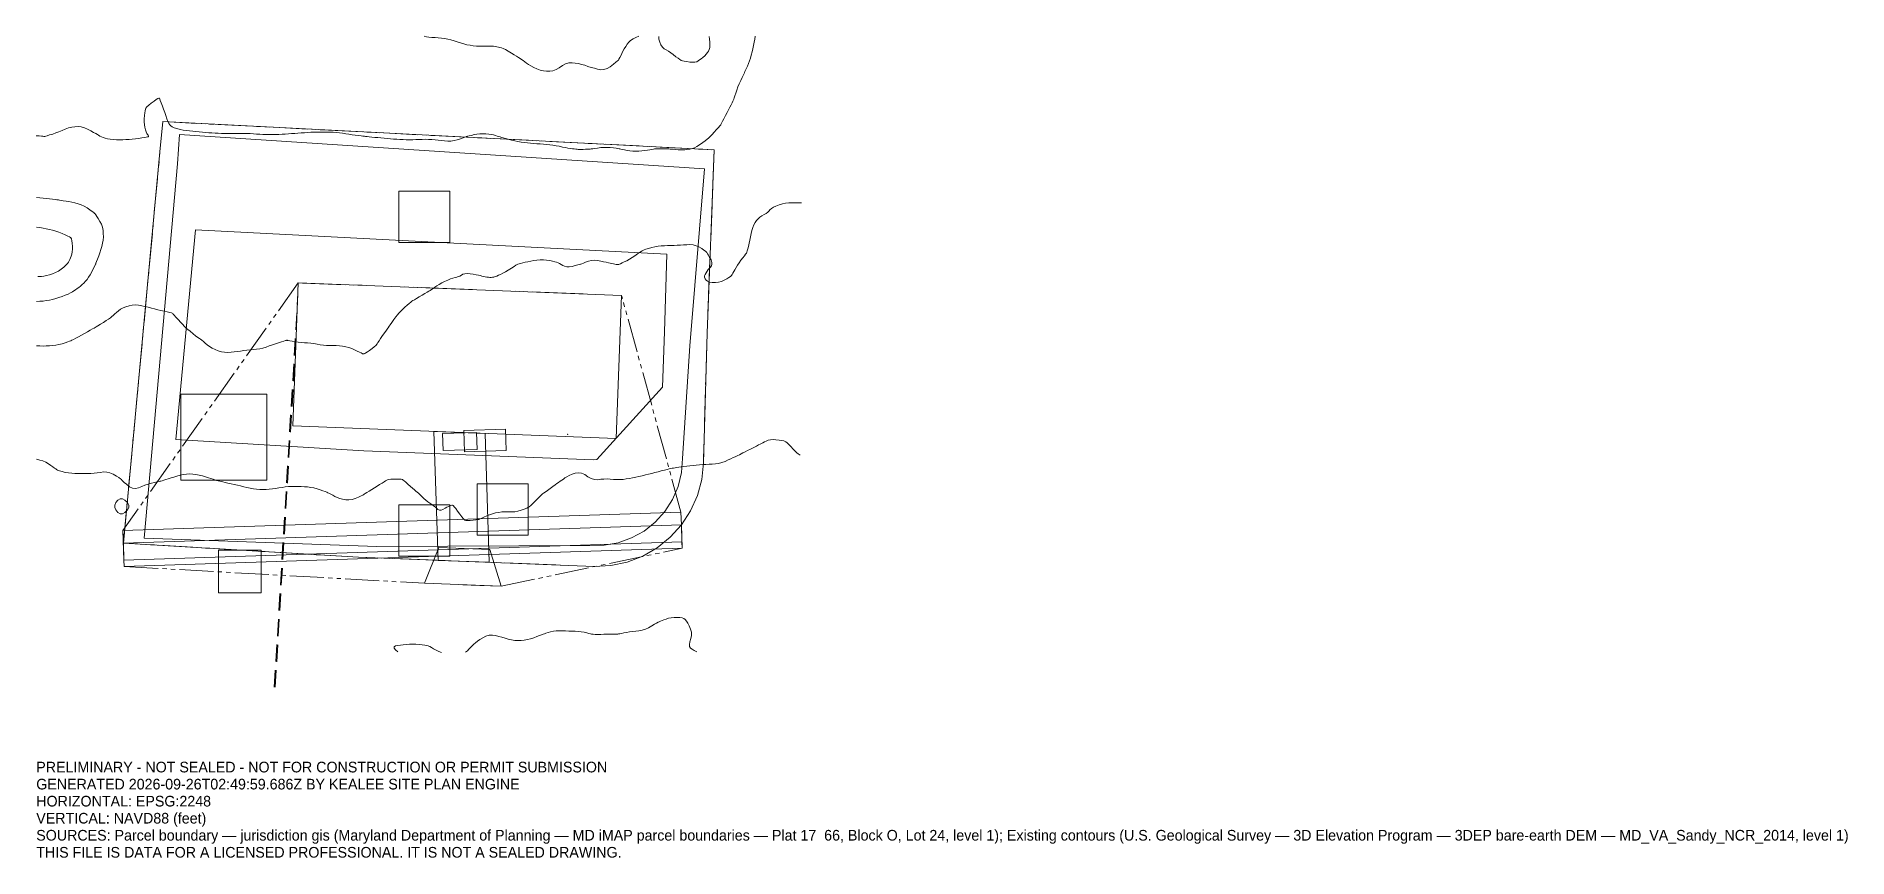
# Model space of a CAD drawing. Extents: x 1319847 to 1320272, y 256099 to 256292.
import ezdxf

# ---------------------------------------------------------------- set-up
doc = ezdxf.new("R2010")
doc.units = 0
doc.linetypes.add('DASHED', pattern=[6, 4, -2])
doc.linetypes.add('PHANTOM', pattern=[13, 8, -1, 1, -1, 1, -1])
for name, color, linetype, lineweight in [('C-ANNO-NPLT', 250, 'Continuous', 0), ('C-BLDG-FTPR-N', 6, 'Continuous', 0), ('C-LODS', 30, 'PHANTOM', 0), ('C-PVMT', 8, 'Continuous', 0), ('C-SITE-N', 6, 'Continuous', 0), ('C-STRM-AREA', 150, 'PHANTOM', 0), ('C-SWMG', 92, 'Continuous', 0), ('C-TOPO-MAJR-E', 32, 'DASHED', 0), ('C-TOPO-SPOT', 7, 'Continuous', 0), ('C-TOPO-SURF', 253, 'Continuous', 0), ('C-UTIL', 4, 'DASHED', 0), ('L-PLNT-TREE', 90, 'Continuous', 0), ('V-PROP-BNDY', 7, 'Continuous', 0)]:
    doc.layers.add(name, color=color, linetype=linetype, lineweight=lineweight)

msp = doc.modelspace()

# ---------------------------------------------------------------- linework, layer by layer
at = {"layer": 'C-BLDG-FTPR-N'}
msp.add_lwpolyline([(1319906.8, 256200.31), (1319982.72, 256197.37), (1319984.02, 256230.95), (1319908.09, 256233.88), (1319906.8, 256200.31)], close=True, dxfattribs=at)
at = {"layer": 'C-LODS'}
msp.add_lwpolyline([(1319866.92, 256175.79), (1319867.15, 256168.8), (1319867.2, 256167.3), (1319937.74, 256163.37), (1319955.73, 256162.68), (1319998.26, 256171.58), (1319998.08, 256177.07), (1319997.98, 256180.07), (1319984.02, 256230.95), (1319908.09, 256233.88), (1319866.92, 256175.79)], close=True, dxfattribs=at)
at = {"layer": 'C-PVMT'}
for points in [[(1319940.94, 256168.75), (1319952.96, 256168.29), (1319951.97, 256198.56), (1319939.95, 256199.03), (1319940.94, 256168.75)], [(1319942.1, 256194.53), (1319950.09, 256194.8), (1319949.96, 256198.79), (1319941.97, 256198.53), (1319942.1, 256194.53)], [(1319946.95, 256199.2), (1319947.11, 256194.2), (1319956.9, 256194.52), (1319956.74, 256199.52), (1319946.95, 256199.2)], [(1319867.02, 256172.79), (1319998.08, 256177.07), (1319997.98, 256180.07), (1319866.92, 256175.79), (1319867.02, 256172.79)], [(1319867.2, 256167.3), (1319998.26, 256171.58), (1319998.21, 256173.08), (1319867.15, 256168.8), (1319867.2, 256167.3)], [(1319955.73, 256162.68), (1319937.74, 256163.37), (1319941.07, 256171.75), (1319953.06, 256171.29), (1319955.73, 256162.68)]]:
    msp.add_lwpolyline(points, close=True, dxfattribs=at)
at = {"layer": 'C-SITE-N'}
for points in [[(1320003.52, 256260.67), (1320000.06, 256219.11), (1319998.37, 256192.66), (1319998.11, 256189.33), (1319997.3, 256186.08), (1319995.98, 256183.01), (1319994.17, 256180.19), (1319991.92, 256177.71), (1319989.3, 256175.63), (1319986.37, 256174), (1319983.22, 256172.88), (1319979.93, 256172.29), (1319976.59, 256172.24), (1319926.58, 256172.01), (1319871.88, 256173.98), (1319879.72, 256261.8), (1319880.23, 256268.67), (1320003.52, 256260.67)], [(1319883.94, 256246.3), (1319879.34, 256197.1), (1319923.5, 256194.45), (1319977.42, 256192.36), (1319978.23, 256192.4), (1319993.6, 256209.42), (1319994.11, 256222.38), (1319994.63, 256240.65), (1319883.94, 256246.3)]]:
    msp.add_lwpolyline(points, close=True, dxfattribs=at)
at = {"layer": 'C-STRM-AREA'}
msp.add_lwpolyline([(1320005.81, 256265.11), (1320004.11, 256222.04), (1320003.26, 256191.63), (1320002.84, 256187.73), (1320001.82, 256183.94), (1320000.22, 256180.36), (1319998.08, 256177.07), (1319995.45, 256174.16), (1319992.39, 256171.7), (1319988.99, 256169.75), (1319985.33, 256168.35), (1319981.49, 256167.54), (1319977.57, 256167.34), (1319922.27, 256169.48), (1319867.02, 256172.79), (1319875.61, 256264.65), (1319876.27, 256271.72), (1320005.81, 256265.11)], close=True, dxfattribs=at)
at = {"layer": 'C-SWMG'}
msp.add_lwpolyline([(1319880.5, 256187.56), (1319900.73, 256187.56), (1319900.73, 256207.79), (1319880.5, 256207.79), (1319880.5, 256187.56)], close=True, dxfattribs=at)
at = {"layer": 'C-TOPO-MAJR-E'}
for points in [[(1320015.44, 256291.75), (1320015.29, 256291.1), (1320015.15, 256290.35), (1320015, 256289.6), (1320014.84, 256288.85), (1320014.68, 256288.11), (1320014.5, 256287.36), (1320014.3, 256286.65), (1320014.08, 256285.98), (1320013.84, 256285.36), (1320013.58, 256284.78), (1320013.36, 256284.3), (1320013.2, 256283.93), (1320013.08, 256283.66), (1320013.01, 256283.49), (1320012.87, 256283.18), (1320012.66, 256282.72), (1320012.37, 256282.12), (1320012.01, 256281.37), (1320011.68, 256280.62), (1320011.37, 256279.87), (1320011.09, 256279.12), (1320010.84, 256278.38), (1320010.63, 256277.77), (1320010.47, 256277.31), (1320010.36, 256276.99), (1320010.29, 256276.81), (1320010.17, 256276.53), (1320009.99, 256276.16), (1320009.75, 256275.69), (1320009.46, 256275.11), (1320009.14, 256274.5), (1320008.8, 256273.84), (1320008.44, 256273.14), (1320008.05, 256272.39), (1320007.74, 256271.8), (1320007.51, 256271.36), (1320007.37, 256271.09), (1320007.3, 256270.97), (1320007.1, 256270.73), (1320006.78, 256270.35), (1320006.33, 256269.85), (1320005.75, 256269.22), (1320005.27, 256268.7), (1320004.89, 256268.3), (1320004.62, 256268.02), (1320004.45, 256267.85), (1320004.14, 256267.6), (1320003.68, 256267.25), (1320003.08, 256266.81), (1320002.33, 256266.29), (1320001.69, 256265.88), (1320001.15, 256265.59), (1320000.72, 256265.42), (1320000.4, 256265.36), (1320000.05, 256265.3), (1319999.67, 256265.24), (1319999.27, 256265.18), (1319998.85, 256265.12), (1319998.38, 256265.09), (1319997.85, 256265.09), (1319997.28, 256265.12), (1319996.66, 256265.18), (1319996.16, 256265.23), (1319995.79, 256265.27), (1319995.54, 256265.29), (1319995.41, 256265.3), (1319995.13, 256265.31), (1319994.69, 256265.33), (1319994.1, 256265.34), (1319993.35, 256265.36), (1319992.74, 256265.36), (1319992.28, 256265.36), (1319991.96, 256265.34), (1319991.79, 256265.32), (1319991.51, 256265.27), (1319991.14, 256265.21), (1319990.66, 256265.13), (1319990.09, 256265.03), (1319989.47, 256264.94), (1319988.81, 256264.87), (1319988.11, 256264.82), (1319987.36, 256264.78), (1319986.65, 256264.79), (1319985.98, 256264.84), (1319985.34, 256264.93), (1319984.75, 256265.07), (1319984.26, 256265.18), (1319983.89, 256265.26), (1319983.62, 256265.32), (1319983.47, 256265.35), (1319983.17, 256265.39), (1319982.72, 256265.46), (1319982.12, 256265.54), (1319981.37, 256265.64), (1319980.62, 256265.69), (1319979.87, 256265.68), (1319979.13, 256265.62), (1319978.38, 256265.5), (1319977.76, 256265.41), (1319977.26, 256265.35), (1319976.9, 256265.31), (1319976.66, 256265.29), (1319976.35, 256265.28), (1319975.98, 256265.26), (1319975.54, 256265.23), (1319975.03, 256265.2), (1319974.58, 256265.18), (1319974.19, 256265.18), (1319973.86, 256265.2), (1319973.59, 256265.23), (1319973.27, 256265.27), (1319972.9, 256265.31), (1319972.47, 256265.36), (1319971.99, 256265.42), (1319971.44, 256265.5), (1319970.83, 256265.62), (1319970.14, 256265.76), (1319969.4, 256265.94), (1319968.65, 256266.08), (1319967.9, 256266.2), (1319967.15, 256266.3), (1319966.4, 256266.36), (1319965.65, 256266.43), (1319964.91, 256266.49), (1319964.16, 256266.54), (1319963.41, 256266.6), (1319962.66, 256266.66), (1319961.91, 256266.74), (1319961.16, 256266.83), (1319960.41, 256266.94), (1319959.67, 256267.07), (1319958.92, 256267.22), (1319958.17, 256267.4), (1319957.42, 256267.6), (1319956.78, 256267.77), (1319956.25, 256267.92), (1319955.83, 256268.04), (1319955.52, 256268.13), (1319955.17, 256268.23), (1319954.8, 256268.34), (1319954.39, 256268.46), (1319953.96, 256268.59), (1319953.44, 256268.69), (1319952.85, 256268.77), (1319952.18, 256268.83), (1319951.43, 256268.86), (1319950.71, 256268.84), (1319950.03, 256268.78), (1319949.37, 256268.67), (1319948.75, 256268.51), (1319948.25, 256268.38), (1319947.87, 256268.28), (1319947.63, 256268.21), (1319947.5, 256268.17), (1319947.22, 256268.08), (1319946.79, 256267.92), (1319946.19, 256267.71), (1319945.44, 256267.44), (1319944.7, 256267.26), (1319943.95, 256267.16), (1319943.2, 256267.15), (1319942.45, 256267.23), (1319941.7, 256267.31), (1319940.95, 256267.39), (1319940.21, 256267.46), (1319939.46, 256267.53), (1319938.71, 256267.57), (1319937.96, 256267.58), (1319937.21, 256267.57), (1319936.46, 256267.53), (1319935.71, 256267.5), (1319934.97, 256267.48), (1319934.22, 256267.48), (1319933.47, 256267.48), (1319932.72, 256267.51), (1319931.97, 256267.54), (1319931.22, 256267.58), (1319930.47, 256267.64), (1319929.73, 256267.7), (1319928.98, 256267.76), (1319928.23, 256267.83), (1319927.48, 256267.9), (1319926.76, 256267.97), (1319926.07, 256268.04), (1319925.4, 256268.11), (1319924.76, 256268.17), (1319924.25, 256268.22), (1319923.88, 256268.26), (1319923.64, 256268.29), (1319923.53, 256268.29), (1319923.26, 256268.33), (1319922.83, 256268.38), (1319922.24, 256268.45), (1319921.49, 256268.55), (1319920.74, 256268.65), (1319920, 256268.76), (1319919.25, 256268.87), (1319918.5, 256268.99), (1319917.75, 256269.09), (1319917, 256269.17), (1319916.25, 256269.22), (1319915.5, 256269.25), (1319914.76, 256269.26), (1319914.01, 256269.27), (1319913.26, 256269.28), (1319912.51, 256269.27), (1319911.76, 256269.25), (1319911.01, 256269.22), (1319910.27, 256269.18), (1319909.52, 256269.13), (1319908.77, 256269.08), (1319908.02, 256269.02), (1319907.27, 256268.96), (1319906.52, 256268.91), (1319905.77, 256268.85), (1319905.03, 256268.8), (1319904.28, 256268.76), (1319903.53, 256268.72), (1319902.78, 256268.69), (1319902.03, 256268.68), (1319901.28, 256268.68), (1319900.54, 256268.7), (1319899.79, 256268.73), (1319899.04, 256268.76), (1319898.29, 256268.81), (1319897.54, 256268.86), (1319896.79, 256268.91), (1319896.04, 256268.94), (1319895.3, 256268.96), (1319894.55, 256268.98), (1319893.8, 256268.98), (1319893.05, 256268.98), (1319892.3, 256268.97), (1319891.55, 256268.96), (1319890.8, 256268.96), (1319890.06, 256268.97), (1319889.31, 256268.99), (1319888.56, 256269.02), (1319887.81, 256269.06), (1319887.06, 256269.12), (1319886.31, 256269.18), (1319885.57, 256269.26), (1319884.82, 256269.33), (1319884.07, 256269.4), (1319883.32, 256269.47), (1319882.57, 256269.53), (1319881.82, 256269.62), (1319881.07, 256269.75), (1319880.33, 256269.91), (1319879.58, 256270.11), (1319878.96, 256270.31), (1319878.49, 256270.52), (1319878.15, 256270.73), (1319877.94, 256270.94), (1319877.72, 256271.29), (1319877.49, 256271.77), (1319877.24, 256272.39), (1319876.98, 256273.14), (1319876.72, 256273.88), (1319876.45, 256274.63), (1319876.18, 256275.38), (1319875.9, 256276.13), (1319875.69, 256276.69), (1319875.55, 256277.07), (1319875.48, 256277.26), (1319875.47, 256277.27), (1319875.45, 256277.27), (1319875.43, 256277.27), (1319875.39, 256277.27), (1319875.34, 256277.26), (1319875.13, 256277.14), (1319874.75, 256276.89), (1319874.22, 256276.52), (1319873.52, 256276.03), (1319872.96, 256275.6), (1319872.56, 256275.22), (1319872.3, 256274.91), (1319872.19, 256274.65), (1319872.1, 256274.27), (1319872.02, 256273.76), (1319871.96, 256273.14), (1319871.91, 256272.39), (1319871.92, 256271.68), (1319871.97, 256271.01), (1319872.08, 256270.39), (1319872.23, 256269.81), (1319872.38, 256269.33), (1319872.53, 256268.96), (1319872.67, 256268.69), (1319872.81, 256268.52), (1319872.88, 256268.38), (1319872.88, 256268.27), (1319872.81, 256268.18), (1319872.67, 256268.12), (1319872.38, 256268.05), (1319871.94, 256267.98), (1319871.34, 256267.89), (1319870.6, 256267.79), (1319869.85, 256267.7), (1319869.1, 256267.63), (1319868.35, 256267.56), (1319867.6, 256267.5), (1319866.85, 256267.47), (1319866.1, 256267.47), (1319865.36, 256267.49), (1319864.61, 256267.53), (1319863.93, 256267.61), (1319863.31, 256267.72), (1319862.77, 256267.85), (1319862.29, 256268.02), (1319861.86, 256268.19), (1319861.49, 256268.35), (1319861.17, 256268.52), (1319860.9, 256268.69), (1319860.51, 256268.92), (1319860, 256269.21), (1319859.37, 256269.56), (1319858.62, 256269.98), (1319857.87, 256270.28), (1319857.12, 256270.48), (1319856.37, 256270.56), (1319855.63, 256270.54), (1319854.88, 256270.43), (1319854.13, 256270.25), (1319853.38, 256269.99), (1319852.63, 256269.65), (1319851.89, 256269.34), (1319851.15, 256269.07), (1319850.42, 256268.82), (1319849.7, 256268.6), (1319849.15, 256268.43), (1319848.77, 256268.32), (1319848.57, 256268.26), (1319848.55, 256268.24), (1319848.52, 256268.24), (1319848.47, 256268.24), (1319848.42, 256268.24), (1319848.35, 256268.26), (1319848.13, 256268.28), (1319847.76, 256268.32), (1319847.23, 256268.37), (1319846.55, 256268.43)], [(1319988.11, 256291.77), (1319987.36, 256291.5), (1319986.71, 256291.18), (1319986.16, 256290.81), (1319985.71, 256290.4), (1319985.36, 256289.93), (1319985, 256289.39), (1319984.64, 256288.78), (1319984.27, 256288.11), (1319983.9, 256287.36), (1319983.61, 256286.79), (1319983.41, 256286.4), (1319983.3, 256286.19), (1319983.28, 256286.15), (1319983.07, 256285.98), (1319982.69, 256285.66), (1319982.12, 256285.19), (1319981.37, 256284.58), (1319980.62, 256284.17), (1319979.87, 256283.94), (1319979.13, 256283.91), (1319978.38, 256284.06), (1319977.63, 256284.25), (1319976.88, 256284.46), (1319976.13, 256284.69), (1319975.38, 256284.95), (1319974.64, 256285.17), (1319973.89, 256285.35), (1319973.14, 256285.47), (1319972.39, 256285.56), (1319971.64, 256285.49), (1319970.89, 256285.26), (1319970.14, 256284.88), (1319969.4, 256284.34), (1319968.65, 256283.94), (1319967.9, 256283.67), (1319967.15, 256283.54), (1319966.4, 256283.54), (1319965.65, 256283.63), (1319964.91, 256283.81), (1319964.16, 256284.09), (1319963.41, 256284.46), (1319962.75, 256284.82), (1319962.18, 256285.15), (1319961.7, 256285.48), (1319961.31, 256285.78), (1319960.93, 256286.06), (1319960.55, 256286.33), (1319960.18, 256286.57), (1319959.83, 256286.8), (1319959.37, 256287.08), (1319958.82, 256287.43), (1319958.17, 256287.83), (1319957.42, 256288.3), (1319956.78, 256288.66), (1319956.23, 256288.92), (1319955.8, 256289.08), (1319955.46, 256289.14), (1319955.11, 256289.2), (1319954.73, 256289.27), (1319954.34, 256289.34), (1319953.92, 256289.41), (1319953.43, 256289.45), (1319952.85, 256289.47), (1319952.18, 256289.46), (1319951.43, 256289.42), (1319950.68, 256289.42), (1319949.94, 256289.46), (1319949.19, 256289.53), (1319948.44, 256289.64), (1319947.69, 256289.79), (1319946.94, 256289.98), (1319946.19, 256290.21), (1319945.44, 256290.48), (1319944.7, 256290.72), (1319943.95, 256290.92), (1319943.2, 256291.09), (1319942.45, 256291.23), (1319941.7, 256291.33), (1319940.95, 256291.41), (1319940.21, 256291.45), (1319939.46, 256291.47), (1319938.78, 256291.53), (1319938.18, 256291.63), (1319937.66, 256291.77)], [(1320004.62, 256291.73), (1320004.7, 256291.1), (1320004.77, 256290.35), (1320004.79, 256289.7), (1320004.74, 256289.14), (1320004.63, 256288.67), (1320004.46, 256288.3), (1320004.22, 256287.92), (1320003.92, 256287.55), (1320003.55, 256287.17), (1320003.12, 256286.8), (1320002.71, 256286.47), (1320002.34, 256286.2), (1320001.99, 256285.97), (1320001.68, 256285.79), (1320001.26, 256285.69), (1320000.72, 256285.67), (1320000.08, 256285.71), (1319999.34, 256285.83), (1319998.74, 256285.94), (1319998.31, 256286.03), (1319998.04, 256286.1), (1319997.92, 256286.15), (1319997.67, 256286.32), (1319997.3, 256286.59), (1319996.79, 256286.97), (1319996.16, 256287.45), (1319995.57, 256287.88), (1319995.02, 256288.26), (1319994.51, 256288.58), (1319994.03, 256288.84), (1319993.62, 256289.22), (1319993.28, 256289.72), (1319993, 256290.35), (1319992.78, 256291.1), (1319992.79, 256291.74)], [(1319846.64, 256253.91), (1319847.39, 256253.82), (1319848.14, 256253.74), (1319848.89, 256253.66), (1319849.64, 256253.58), (1319850.39, 256253.51), (1319850.98, 256253.44), (1319851.4, 256253.39), (1319851.67, 256253.36), (1319851.78, 256253.34), (1319852.03, 256253.3), (1319852.4, 256253.24), (1319852.91, 256253.17), (1319853.55, 256253.09), (1319854.21, 256252.97), (1319854.91, 256252.83), (1319855.63, 256252.65), (1319856.37, 256252.45), (1319857.1, 256252.18), (1319857.81, 256251.85), (1319858.49, 256251.46), (1319859.15, 256251), (1319859.67, 256250.63), (1319860.04, 256250.36), (1319860.27, 256250.18), (1319860.36, 256250.09), (1319860.53, 256249.86), (1319860.78, 256249.48), (1319861.1, 256248.97), (1319861.51, 256248.31), (1319861.84, 256247.62), (1319862.08, 256246.92), (1319862.23, 256246.19), (1319862.3, 256245.44), (1319862.31, 256244.69), (1319862.25, 256243.94), (1319862.14, 256243.2), (1319861.96, 256242.45), (1319861.75, 256241.7), (1319861.51, 256240.95), (1319861.25, 256240.2), (1319860.95, 256239.45), (1319860.73, 256238.89), (1319860.58, 256238.51), (1319860.51, 256238.31), (1319860.5, 256238.3), (1319860.41, 256238.11), (1319860.22, 256237.73), (1319859.95, 256237.18), (1319859.6, 256236.44), (1319859.23, 256235.78), (1319858.86, 256235.19), (1319858.47, 256234.68), (1319858.08, 256234.25), (1319857.69, 256233.84), (1319857.3, 256233.47), (1319856.91, 256233.12), (1319856.52, 256232.81), (1319856.14, 256232.52), (1319855.77, 256232.25), (1319855.4, 256231.99), (1319855.04, 256231.76), (1319854.59, 256231.51), (1319854.03, 256231.25), (1319853.38, 256230.97), (1319852.63, 256230.67), (1319851.88, 256230.41), (1319851.14, 256230.18), (1319850.39, 256229.99), (1319849.64, 256229.84), (1319848.89, 256229.71), (1319848.14, 256229.62), (1319847.39, 256229.56), (1319846.64, 256229.54)], [(1320026.28, 256252.69), (1320025.53, 256252.7), (1320024.78, 256252.7), (1320024.04, 256252.68), (1320023.29, 256252.66), (1320022.54, 256252.57), (1320021.79, 256252.42), (1320021.04, 256252.2), (1320020.29, 256251.92), (1320019.68, 256251.64), (1320019.21, 256251.35), (1320018.87, 256251.05), (1320018.67, 256250.76), (1320018.38, 256250.46), (1320018.01, 256250.18), (1320017.55, 256249.89), (1320017, 256249.62), (1320016.51, 256249.29), (1320016.08, 256248.92), (1320015.7, 256248.49), (1320015.38, 256248.02), (1320015.1, 256247.48), (1320014.86, 256246.87), (1320014.65, 256246.19), (1320014.48, 256245.44), (1320014.31, 256244.69), (1320014.15, 256243.94), (1320013.98, 256243.2), (1320013.82, 256242.45), (1320013.67, 256241.84), (1320013.54, 256241.37), (1320013.43, 256241.05), (1320013.33, 256240.87), (1320013.14, 256240.59), (1320012.87, 256240.21), (1320012.51, 256239.74), (1320012.06, 256239.18), (1320011.65, 256238.62), (1320011.27, 256238.06), (1320010.94, 256237.51), (1320010.64, 256236.97), (1320010.38, 256236.51), (1320010.17, 256236.13), (1320010, 256235.84), (1320009.87, 256235.64), (1320009.62, 256235.4), (1320009.25, 256235.13), (1320008.75, 256234.83), (1320008.13, 256234.49), (1320007.47, 256234.24), (1320006.79, 256234.07), (1320006.07, 256233.99), (1320005.32, 256234), (1320004.71, 256234.08), (1320004.22, 256234.25), (1320003.86, 256234.5), (1320003.64, 256234.84), (1320003.53, 256235.18), (1320003.53, 256235.53), (1320003.64, 256235.88), (1320003.86, 256236.25), (1320004.12, 256236.61), (1320004.4, 256236.99), (1320004.71, 256237.37), (1320005.05, 256237.75), (1320005.22, 256238.2), (1320005.22, 256238.69), (1320005.05, 256239.25), (1320004.71, 256239.86), (1320004.43, 256240.36), (1320004.21, 256240.73), (1320004.06, 256240.99), (1320003.96, 256241.12), (1320003.73, 256241.32), (1320003.35, 256241.59), (1320002.84, 256241.92), (1320002.19, 256242.32), (1320001.51, 256242.61), (1320000.81, 256242.79), (1320000.08, 256242.86), (1319999.34, 256242.83), (1319998.59, 256242.79), (1319997.84, 256242.75), (1319997.09, 256242.72), (1319996.34, 256242.69), (1319995.59, 256242.65), (1319994.84, 256242.62), (1319994.1, 256242.58), (1319993.35, 256242.55), (1319992.6, 256242.47), (1319991.85, 256242.34), (1319991.1, 256242.16), (1319990.35, 256241.95), (1319989.76, 256241.76), (1319989.31, 256241.62), (1319989.02, 256241.51), (1319988.87, 256241.43), (1319988.61, 256241.27), (1319988.24, 256241.01), (1319987.75, 256240.66), (1319987.15, 256240.21), (1319986.53, 256239.8), (1319985.91, 256239.43), (1319985.29, 256239.09), (1319984.65, 256238.79), (1319984.15, 256238.55), (1319983.77, 256238.37), (1319983.53, 256238.27), (1319983.42, 256238.22), (1319983.25, 256238.2), (1319983.04, 256238.2), (1319982.79, 256238.22), (1319982.48, 256238.27), (1319982.15, 256238.33), (1319981.77, 256238.4), (1319981.36, 256238.5), (1319980.92, 256238.61), (1319980.4, 256238.73), (1319979.8, 256238.85), (1319979.13, 256238.99), (1319978.38, 256239.13), (1319977.65, 256239.17), (1319976.94, 256239.12), (1319976.25, 256238.96), (1319975.59, 256238.71), (1319975.07, 256238.52), (1319974.69, 256238.38), (1319974.46, 256238.29), (1319974.38, 256238.27), (1319974.13, 256238.2), (1319973.72, 256238.09), (1319973.14, 256237.93), (1319972.39, 256237.73), (1319971.73, 256237.63), (1319971.15, 256237.65), (1319970.65, 256237.77), (1319970.24, 256237.99), (1319969.85, 256238.2), (1319969.48, 256238.39), (1319969.12, 256238.56), (1319968.78, 256238.71), (1319968.34, 256238.85), (1319967.8, 256238.98), (1319967.15, 256239.1), (1319966.4, 256239.21), (1319965.65, 256239.26), (1319964.91, 256239.26), (1319964.16, 256239.2), (1319963.41, 256239.1), (1319962.7, 256238.98), (1319962.03, 256238.85), (1319961.39, 256238.71), (1319960.8, 256238.56), (1319960.32, 256238.43), (1319959.94, 256238.32), (1319959.68, 256238.24), (1319959.52, 256238.18), (1319959.22, 256238.01), (1319958.77, 256237.74), (1319958.17, 256237.36), (1319957.42, 256236.88), (1319956.74, 256236.47), (1319956.14, 256236.13), (1319955.61, 256235.85), (1319955.15, 256235.65), (1319954.74, 256235.48), (1319954.36, 256235.34), (1319954.03, 256235.25), (1319953.74, 256235.19), (1319953.43, 256235.16), (1319953.09, 256235.16), (1319952.74, 256235.19), (1319952.36, 256235.25), (1319951.98, 256235.32), (1319951.61, 256235.4), (1319951.24, 256235.48), (1319950.87, 256235.58), (1319950.4, 256235.69), (1319949.84, 256235.8), (1319949.19, 256235.91), (1319948.44, 256236.03), (1319947.79, 256236.07), (1319947.23, 256236.02), (1319946.78, 256235.89), (1319946.42, 256235.67), (1319946.05, 256235.48), (1319945.68, 256235.34), (1319945.3, 256235.23), (1319944.91, 256235.15), (1319944.43, 256235.01), (1319943.86, 256234.81), (1319943.2, 256234.53), (1319942.45, 256234.19), (1319941.78, 256233.86), (1319941.18, 256233.52), (1319940.65, 256233.18), (1319940.2, 256232.85), (1319939.79, 256232.55), (1319939.42, 256232.3), (1319939.08, 256232.09), (1319938.78, 256231.92), (1319938.37, 256231.68), (1319937.85, 256231.38), (1319937.21, 256231.01), (1319936.46, 256230.58), (1319935.85, 256230.22), (1319935.36, 256229.93), (1319935.01, 256229.72), (1319934.79, 256229.57), (1319934.49, 256229.34), (1319934.12, 256229.03), (1319933.67, 256228.63), (1319933.14, 256228.15), (1319932.68, 256227.73), (1319932.28, 256227.35), (1319931.95, 256227.03), (1319931.69, 256226.76), (1319931.37, 256226.38), (1319930.99, 256225.89), (1319930.56, 256225.3), (1319930.08, 256224.59), (1319929.71, 256224.05), (1319929.44, 256223.68), (1319929.29, 256223.47), (1319929.25, 256223.43), (1319929.09, 256223.21), (1319928.81, 256222.81), (1319928.4, 256222.24), (1319927.87, 256221.49), (1319927.43, 256220.85), (1319927.08, 256220.31), (1319926.81, 256219.88), (1319926.63, 256219.56), (1319926.34, 256219.21), (1319925.95, 256218.84), (1319925.45, 256218.44), (1319924.85, 256218.01), (1319924.36, 256217.68), (1319923.99, 256217.44), (1319923.73, 256217.3), (1319923.58, 256217.25), (1319923.44, 256217.23), (1319923.31, 256217.23), (1319923.19, 256217.25), (1319923.08, 256217.3), (1319922.84, 256217.42), (1319922.46, 256217.61), (1319921.96, 256217.87), (1319921.32, 256218.2), (1319920.66, 256218.48), (1319919.97, 256218.71), (1319919.25, 256218.89), (1319918.5, 256219.02), (1319917.75, 256219.11), (1319917, 256219.17), (1319916.25, 256219.19), (1319915.5, 256219.17), (1319914.76, 256219.19), (1319914.01, 256219.25), (1319913.26, 256219.36), (1319912.51, 256219.51), (1319911.76, 256219.62), (1319911.01, 256219.71), (1319910.27, 256219.77), (1319909.52, 256219.8), (1319908.78, 256219.85), (1319908.06, 256219.93), (1319907.35, 256220.04), (1319906.66, 256220.17), (1319906.13, 256220.27), (1319905.75, 256220.35), (1319905.54, 256220.39), (1319905.48, 256220.4), (1319905.43, 256220.41), (1319905.39, 256220.41), (1319905.34, 256220.4), (1319905.3, 256220.39), (1319905.1, 256220.32), (1319904.72, 256220.21), (1319904.18, 256220.05), (1319903.47, 256219.83), (1319902.75, 256219.6), (1319902.02, 256219.35), (1319901.28, 256219.09), (1319900.54, 256218.81), (1319899.79, 256218.58), (1319899.04, 256218.41), (1319898.29, 256218.28), (1319897.54, 256218.22), (1319896.79, 256218.14), (1319896.04, 256218.06), (1319895.3, 256217.97), (1319894.55, 256217.87), (1319893.8, 256217.78), (1319893.05, 256217.7), (1319892.3, 256217.62), (1319891.55, 256217.56), (1319890.8, 256217.59), (1319890.06, 256217.71), (1319889.31, 256217.93), (1319888.56, 256218.24), (1319887.88, 256218.57), (1319887.27, 256218.94), (1319886.73, 256219.33), (1319886.26, 256219.74), (1319885.84, 256220.1), (1319885.47, 256220.4), (1319885.14, 256220.64), (1319884.86, 256220.82), (1319884.48, 256221.09), (1319883.99, 256221.47), (1319883.39, 256221.94), (1319882.69, 256222.51), (1319882.16, 256222.95), (1319881.78, 256223.26), (1319881.57, 256223.43), (1319881.52, 256223.48), (1319881.33, 256223.69), (1319880.98, 256224.07), (1319880.49, 256224.6), (1319879.86, 256225.31), (1319879.35, 256225.86), (1319878.97, 256226.28), (1319878.73, 256226.56), (1319878.62, 256226.7), (1319878.35, 256226.83), (1319877.92, 256226.96), (1319877.33, 256227.09), (1319876.58, 256227.22), (1319875.84, 256227.37), (1319875.09, 256227.55), (1319874.34, 256227.75), (1319873.59, 256227.98), (1319872.84, 256228.19), (1319872.09, 256228.37), (1319871.34, 256228.52), (1319870.6, 256228.66), (1319869.85, 256228.7), (1319869.1, 256228.65), (1319868.35, 256228.51), (1319867.6, 256228.27), (1319866.93, 256228), (1319866.34, 256227.69), (1319865.83, 256227.33), (1319865.4, 256226.94), (1319864.99, 256226.58), (1319864.62, 256226.25), (1319864.27, 256225.96), (1319863.96, 256225.69), (1319863.53, 256225.38), (1319863, 256225.02), (1319862.36, 256224.61), (1319861.61, 256224.16), (1319861.04, 256223.81), (1319860.64, 256223.57), (1319860.42, 256223.43), (1319860.37, 256223.41), (1319860.16, 256223.28), (1319859.78, 256223.07), (1319859.25, 256222.77), (1319858.55, 256222.37), (1319857.86, 256221.98), (1319857.17, 256221.61), (1319856.5, 256221.25), (1319855.83, 256220.9), (1319855.31, 256220.62), (1319854.94, 256220.42), (1319854.71, 256220.3), (1319854.63, 256220.26), (1319854.38, 256220.16), (1319853.96, 256220.02), (1319853.38, 256219.82), (1319852.63, 256219.58), (1319851.88, 256219.38), (1319851.14, 256219.23), (1319850.39, 256219.14), (1319849.64, 256219.09), (1319848.89, 256219.07), (1319848.14, 256219.06), (1319847.39, 256219.08), (1319846.64, 256219.11)], [(1319846.64, 256246.97), (1319847.39, 256246.84), (1319848.14, 256246.7), (1319848.89, 256246.56), (1319849.64, 256246.41), (1319850.39, 256246.25), (1319851.14, 256246.05), (1319851.88, 256245.8), (1319852.63, 256245.5), (1319853.38, 256245.16), (1319853.96, 256244.88), (1319854.38, 256244.67), (1319854.63, 256244.52), (1319854.71, 256244.44), (1319854.8, 256244.19), (1319854.88, 256243.78), (1319854.96, 256243.2), (1319855.04, 256242.45), (1319855.06, 256241.77), (1319855.01, 256241.16), (1319854.91, 256240.63), (1319854.75, 256240.16), (1319854.59, 256239.75), (1319854.44, 256239.37), (1319854.29, 256239.04), (1319854.15, 256238.76), (1319853.89, 256238.42), (1319853.52, 256238.03), (1319853.03, 256237.58), (1319852.42, 256237.08), (1319851.78, 256236.65), (1319851.1, 256236.29), (1319850.39, 256235.99), (1319849.64, 256235.77), (1319848.96, 256235.6), (1319848.35, 256235.48), (1319847.8, 256235.4), (1319847.32, 256235.38), (1319846.9, 256235.35)], [(1320025.99, 256193.45), (1320025.7, 256193.6), (1320025.48, 256193.72), (1320025.18, 256193.96), (1320024.79, 256194.34), (1320024.31, 256194.84), (1320023.75, 256195.47), (1320023.28, 256195.97), (1320022.91, 256196.33), (1320022.63, 256196.57), (1320022.44, 256196.67), (1320022.12, 256196.77), (1320021.65, 256196.87), (1320021.04, 256196.97), (1320020.29, 256197.07), (1320019.62, 256197.1), (1320019.01, 256197.05), (1320018.48, 256196.92), (1320018.01, 256196.72), (1320017.59, 256196.53), (1320017.22, 256196.36), (1320016.89, 256196.19), (1320016.6, 256196.05), (1320016.2, 256195.84), (1320015.69, 256195.57), (1320015.05, 256195.24), (1320014.31, 256194.85), (1320013.64, 256194.5), (1320013.05, 256194.2), (1320012.54, 256193.95), (1320012.12, 256193.74), (1320011.72, 256193.54), (1320011.35, 256193.36), (1320011, 256193.2), (1320010.67, 256193.06), (1320010.24, 256192.86), (1320009.71, 256192.61), (1320009.07, 256192.32), (1320008.32, 256191.97), (1320007.57, 256191.7), (1320006.82, 256191.51), (1320006.07, 256191.39), (1320005.32, 256191.36), (1320004.57, 256191.32), (1320003.83, 256191.27), (1320003.08, 256191.22), (1320002.33, 256191.16), (1320001.58, 256191.1), (1320000.83, 256191.02), (1320000.08, 256190.93), (1319999.34, 256190.83), (1319998.65, 256190.74), (1319998.04, 256190.66), (1319997.5, 256190.59), (1319997.02, 256190.52), (1319996.59, 256190.46), (1319996.22, 256190.41), (1319995.9, 256190.36), (1319995.63, 256190.31), (1319995.23, 256190.23), (1319994.73, 256190.1), (1319994.1, 256189.94), (1319993.35, 256189.74), (1319992.6, 256189.54), (1319991.85, 256189.35), (1319991.1, 256189.16), (1319990.35, 256188.97), (1319989.61, 256188.79), (1319988.86, 256188.62), (1319988.11, 256188.45), (1319987.36, 256188.28), (1319986.61, 256188.13), (1319985.86, 256187.99), (1319985.11, 256187.87), (1319984.37, 256187.76), (1319983.62, 256187.7), (1319982.87, 256187.69), (1319982.12, 256187.73), (1319981.37, 256187.81), (1319980.62, 256187.85), (1319979.87, 256187.84), (1319979.13, 256187.79), (1319978.38, 256187.68), (1319977.63, 256187.74), (1319976.88, 256187.95), (1319976.13, 256188.33), (1319975.38, 256188.86), (1319974.64, 256189.2), (1319973.89, 256189.32), (1319973.14, 256189.24), (1319972.39, 256188.95), (1319971.74, 256188.67), (1319971.18, 256188.39), (1319970.72, 256188.12), (1319970.36, 256187.84), (1319969.99, 256187.57), (1319969.61, 256187.3), (1319969.23, 256187.04), (1319968.85, 256186.77), (1319968.39, 256186.45), (1319967.87, 256186.07), (1319967.27, 256185.65), (1319966.6, 256185.16), (1319966.07, 256184.79), (1319965.7, 256184.51), (1319965.47, 256184.34), (1319965.4, 256184.28), (1319965.16, 256184.06), (1319964.78, 256183.69), (1319964.24, 256183.16), (1319963.55, 256182.47), (1319963.02, 256181.95), (1319962.64, 256181.58), (1319962.43, 256181.37), (1319962.37, 256181.31), (1319962.14, 256181.2), (1319961.74, 256181.02), (1319961.16, 256180.79), (1319960.41, 256180.49), (1319959.67, 256180.28), (1319958.92, 256180.15), (1319958.17, 256180.11), (1319957.42, 256180.15), (1319956.67, 256180.15), (1319955.92, 256180.1), (1319955.17, 256180.01), (1319954.43, 256179.87), (1319953.7, 256179.69), (1319953.01, 256179.47), (1319952.34, 256179.21), (1319951.69, 256178.91), (1319951.19, 256178.67), (1319950.81, 256178.5), (1319950.57, 256178.4), (1319950.47, 256178.37), (1319950.2, 256178.32), (1319949.77, 256178.27), (1319949.19, 256178.21), (1319948.44, 256178.14), (1319947.85, 256178.12), (1319947.42, 256178.13), (1319947.15, 256178.19), (1319947.04, 256178.3), (1319946.83, 256178.56), (1319946.49, 256178.99), (1319946.05, 256179.58), (1319945.5, 256180.32), (1319945.06, 256180.9), (1319944.74, 256181.32), (1319944.54, 256181.56), (1319944.45, 256181.63), (1319944.32, 256181.67), (1319944.15, 256181.67), (1319943.94, 256181.63), (1319943.68, 256181.56), (1319943.36, 256181.42), (1319942.99, 256181.23), (1319942.56, 256180.97), (1319942.07, 256180.65), (1319941.62, 256180.49), (1319941.23, 256180.49), (1319940.89, 256180.65), (1319940.59, 256180.97), (1319940.26, 256181.28), (1319939.88, 256181.58), (1319939.47, 256181.87), (1319939.02, 256182.15), (1319938.55, 256182.48), (1319938.09, 256182.85), (1319937.62, 256183.27), (1319937.14, 256183.74), (1319936.71, 256184.15), (1319936.34, 256184.49), (1319936.02, 256184.78), (1319935.74, 256185), (1319935.39, 256185.3), (1319934.95, 256185.67), (1319934.43, 256186.12), (1319933.82, 256186.65), (1319933.33, 256187.07), (1319932.96, 256187.38), (1319932.7, 256187.59), (1319932.56, 256187.7), (1319932.26, 256187.77), (1319931.82, 256187.82), (1319931.22, 256187.84), (1319930.47, 256187.83), (1319929.87, 256187.79), (1319929.4, 256187.74), (1319929.07, 256187.67), (1319928.89, 256187.58), (1319928.61, 256187.41), (1319928.23, 256187.19), (1319927.77, 256186.89), (1319927.2, 256186.54), (1319926.62, 256186.17), (1319926.01, 256185.79), (1319925.38, 256185.41), (1319924.72, 256185.02), (1319924.21, 256184.71), (1319923.83, 256184.47), (1319923.6, 256184.3), (1319923.5, 256184.21), (1319923.25, 256184.06), (1319922.83, 256183.86), (1319922.24, 256183.59), (1319921.49, 256183.26), (1319920.74, 256183.05), (1319920, 256182.96), (1319919.25, 256182.98), (1319918.5, 256183.11), (1319917.82, 256183.28), (1319917.21, 256183.49), (1319916.67, 256183.73), (1319916.19, 256184.02), (1319915.77, 256184.26), (1319915.39, 256184.47), (1319915.07, 256184.63), (1319914.79, 256184.76), (1319914.4, 256184.91), (1319913.89, 256185.09), (1319913.26, 256185.3), (1319912.51, 256185.54), (1319911.76, 256185.73), (1319911.01, 256185.87), (1319910.27, 256185.97), (1319909.52, 256186.03), (1319908.77, 256186.07), (1319908.02, 256186.09), (1319907.27, 256186.1), (1319906.52, 256186.09), (1319905.77, 256186.06), (1319905.03, 256185.98), (1319904.28, 256185.88), (1319903.53, 256185.74), (1319902.78, 256185.62), (1319902.03, 256185.52), (1319901.28, 256185.43), (1319900.54, 256185.36), (1319899.79, 256185.34), (1319899.04, 256185.37), (1319898.29, 256185.45), (1319897.54, 256185.57), (1319896.79, 256185.71), (1319896.04, 256185.86), (1319895.3, 256186.02), (1319894.55, 256186.2), (1319893.8, 256186.37), (1319893.05, 256186.54), (1319892.3, 256186.7), (1319891.55, 256186.87), (1319890.91, 256187.01), (1319890.38, 256187.14), (1319889.95, 256187.24), (1319889.64, 256187.32), (1319889.29, 256187.41), (1319888.92, 256187.51), (1319888.51, 256187.63), (1319888.08, 256187.77), (1319887.57, 256187.93), (1319886.98, 256188.12), (1319886.31, 256188.34), (1319885.57, 256188.59), (1319884.82, 256188.78), (1319884.07, 256188.91), (1319883.32, 256188.99), (1319882.57, 256189.02), (1319881.82, 256188.98), (1319881.07, 256188.88), (1319880.33, 256188.72), (1319879.58, 256188.5), (1319878.87, 256188.29), (1319878.2, 256188.09), (1319877.56, 256187.9), (1319876.97, 256187.71), (1319876.49, 256187.56), (1319876.11, 256187.45), (1319875.85, 256187.37), (1319875.69, 256187.32), (1319875.39, 256187.25), (1319874.94, 256187.15), (1319874.34, 256187.02), (1319873.59, 256186.86), (1319872.84, 256186.65), (1319872.09, 256186.4), (1319871.34, 256186.09), (1319870.6, 256185.74), (1319869.86, 256185.61), (1319869.15, 256185.71), (1319868.45, 256186.04), (1319867.76, 256186.6), (1319867.23, 256187.04), (1319866.86, 256187.37), (1319866.64, 256187.59), (1319866.58, 256187.7), (1319866.34, 256187.89), (1319865.93, 256188.17), (1319865.36, 256188.54), (1319864.61, 256189), (1319863.86, 256189.31), (1319863.11, 256189.48), (1319862.36, 256189.5), (1319861.61, 256189.37), (1319860.87, 256189.27), (1319860.12, 256189.2), (1319859.37, 256189.15), (1319858.62, 256189.14), (1319857.87, 256189.13), (1319857.12, 256189.12), (1319856.37, 256189.13), (1319855.63, 256189.13), (1319854.88, 256189.18), (1319854.13, 256189.27), (1319853.38, 256189.4), (1319852.63, 256189.57), (1319852.03, 256189.74), (1319851.58, 256189.9), (1319851.27, 256190.05), (1319851.12, 256190.2), (1319850.85, 256190.42), (1319850.48, 256190.69), (1319849.99, 256191.03), (1319849.4, 256191.43), (1319848.77, 256191.78), (1319848.1, 256192.07), (1319847.39, 256192.29), (1319846.64, 256192.46)], [(1319865.72, 256179.99), (1319865.22, 256180.57), (1319864.97, 256181.15), (1319864.97, 256181.73), (1319865.22, 256182.31), (1319865.72, 256182.89), (1319866.25, 256183.18), (1319866.8, 256183.18), (1319867.38, 256182.89), (1319867.98, 256182.31), (1319868.28, 256181.73), (1319868.28, 256181.15), (1319867.98, 256180.57), (1319867.38, 256179.99), (1319866.8, 256179.7), (1319866.25, 256179.7), (1319865.72, 256179.99)], [(1320001.67, 256147.28), (1320001.1, 256147.59), (1320000.62, 256147.87), (1320000.23, 256148.13), (1320000.01, 256148.51), (1319999.95, 256149.01), (1320000.06, 256149.64), (1320000.33, 256150.38), (1320000.45, 256151.13), (1320000.41, 256151.88), (1320000.23, 256152.63), (1319999.89, 256153.38), (1319999.56, 256154), (1319999.25, 256154.48), (1319998.94, 256154.84), (1319998.65, 256155.07), (1319998.24, 256155.23), (1319997.72, 256155.33), (1319997.09, 256155.36), (1319996.34, 256155.33), (1319995.66, 256155.25), (1319995.04, 256155.14), (1319994.48, 256154.98), (1319993.98, 256154.79), (1319993.55, 256154.62), (1319993.17, 256154.46), (1319992.86, 256154.33), (1319992.61, 256154.21), (1319992.23, 256154.01), (1319991.73, 256153.73), (1319991.1, 256153.37), (1319990.35, 256152.92), (1319989.61, 256152.58), (1319988.86, 256152.33), (1319988.11, 256152.17), (1319987.36, 256152.11), (1319986.63, 256152.04), (1319985.91, 256151.94), (1319985.21, 256151.83), (1319984.53, 256151.7), (1319984, 256151.6), (1319983.63, 256151.53), (1319983.41, 256151.48), (1319983.34, 256151.46), (1319983.11, 256151.45), (1319982.7, 256151.43), (1319982.12, 256151.42), (1319981.37, 256151.41), (1319980.62, 256151.4), (1319979.87, 256151.39), (1319979.13, 256151.38), (1319978.38, 256151.37), (1319977.79, 256151.38), (1319977.36, 256151.39), (1319977.09, 256151.42), (1319976.98, 256151.45), (1319976.73, 256151.52), (1319976.36, 256151.61), (1319975.85, 256151.73), (1319975.22, 256151.88), (1319974.55, 256151.99), (1319973.86, 256152.07), (1319973.14, 256152.11), (1319972.39, 256152.12), (1319971.64, 256152.14), (1319970.89, 256152.17), (1319970.14, 256152.2), (1319969.4, 256152.24), (1319968.68, 256152.22), (1319968.01, 256152.14), (1319967.36, 256152), (1319966.76, 256151.8), (1319966.27, 256151.64), (1319965.89, 256151.52), (1319965.63, 256151.43), (1319965.49, 256151.37), (1319965.2, 256151.26), (1319964.75, 256151.08), (1319964.16, 256150.85), (1319963.41, 256150.56), (1319962.66, 256150.32), (1319961.91, 256150.13), (1319961.16, 256150), (1319960.41, 256149.92), (1319959.67, 256149.91), (1319958.92, 256149.96), (1319958.17, 256150.08), (1319957.42, 256150.27), (1319956.67, 256150.47), (1319955.92, 256150.68), (1319955.17, 256150.9), (1319954.43, 256151.14), (1319953.68, 256151.22), (1319952.93, 256151.15), (1319952.18, 256150.92), (1319951.43, 256150.54), (1319950.77, 256150.16), (1319950.2, 256149.79), (1319949.71, 256149.42), (1319949.31, 256149.06), (1319948.92, 256148.69), (1319948.55, 256148.31), (1319948.19, 256147.92), (1319947.84, 256147.52), (1319947.39, 256147.2)], [(1319941.74, 256147.12), (1319941.08, 256147.37), (1319940.45, 256147.67), (1319939.86, 256148), (1319939.38, 256148.28), (1319939.01, 256148.49), (1319938.74, 256148.63), (1319938.58, 256148.71), (1319938.27, 256148.79), (1319937.81, 256148.87), (1319937.21, 256148.94), (1319936.46, 256149.01), (1319935.71, 256149.05), (1319934.97, 256149.06), (1319934.22, 256149.04), (1319933.47, 256149), (1319932.76, 256148.94), (1319932.1, 256148.86), (1319931.49, 256148.77), (1319930.92, 256148.67), (1319930.63, 256148.47), (1319930.63, 256148.16), (1319930.92, 256147.76), (1319931.49, 256147.27)]]:
    msp.add_lwpolyline(points, dxfattribs=at)
at = {"layer": 'C-TOPO-SPOT'}
msp.add_point((1319971.35, 256198.36), dxfattribs=at)
at = {"layer": 'C-TOPO-SURF'}
msp.add_lwpolyline([(1319867.15, 256168.8), (1319998.21, 256173.08), (1319998.08, 256177.07), (1319867.02, 256172.79), (1319867.15, 256168.8)], close=True, dxfattribs=at)
at = {"layer": 'C-UTIL'}
for points in [[(1319902.46, 256138.99), (1319907.98, 256230.89)], [(1319902.67, 256138.97), (1319907.59, 256220.89)]]:
    msp.add_lwpolyline(points, dxfattribs=at)
at = {"layer": 'L-PLNT-TREE'}
for points in [[(1319931.69, 256243.38), (1319943.69, 256243.38), (1319943.69, 256255.38), (1319931.69, 256255.38), (1319931.69, 256243.38)], [(1319950.1, 256174.68), (1319962.1, 256174.68), (1319962.1, 256186.68), (1319950.1, 256186.68), (1319950.1, 256174.68)], [(1319931.69, 256169.75), (1319943.69, 256169.75), (1319943.69, 256181.75), (1319931.69, 256181.75), (1319931.69, 256169.75)], [(1319889.34, 256161.14), (1319899.34, 256161.14), (1319899.34, 256171.14), (1319889.34, 256171.14), (1319889.34, 256161.14)]]:
    msp.add_lwpolyline(points, close=True, dxfattribs=at)
at = {"layer": 'V-PROP-BNDY'}
msp.add_lwpolyline([(1320005.81, 256265.11), (1320004.11, 256222.04), (1320003.26, 256191.63), (1320002.84, 256187.73), (1320001.82, 256183.94), (1320000.22, 256180.36), (1319998.08, 256177.07), (1319995.45, 256174.16), (1319992.39, 256171.7), (1319988.99, 256169.75), (1319985.33, 256168.35), (1319981.49, 256167.54), (1319977.57, 256167.34), (1319922.27, 256169.48), (1319867.02, 256172.79), (1319875.61, 256264.65), (1319876.27, 256271.72), (1320005.81, 256265.11)], close=True, dxfattribs=at)

# ---------------------------------------------------------------- texts
at = {"layer": 'C-ANNO-NPLT'}
for s, p in [('PRELIMINARY - NOT SEALED - NOT FOR CONSTRUCTION OR PERMIT SUBMISSION', (1319846.55, 256118.97)), ('GENERATED 2026-09-26T02:49:59.686Z BY KEALEE SITE PLAN ENGINE', (1319846.55, 256114.97)), ('HORIZONTAL: EPSG:2248', (1319846.55, 256110.97)), ('VERTICAL: NAVD88 (feet)', (1319846.55, 256106.97)), ('SOURCES: Parcel boundary — jurisdiction gis (Maryland Department of Planning — MD iMAP parcel boundaries — Plat 17  66, Block O, Lot 24, level 1); Existing contours (U.S. Geological Survey — 3D Elevation Program — 3DEP bare-earth DEM — MD_VA_Sandy_NCR_2014, level 1)', (1319846.55, 256102.97)), ('THIS FILE IS DATA FOR A LICENSED PROFESSIONAL. IT IS NOT A SEALED DRAWING.', (1319846.55, 256098.97))]:
    msp.add_text(s, height=2.5, dxfattribs=at).set_placement(p)

doc.saveas('drawing.dxf')
